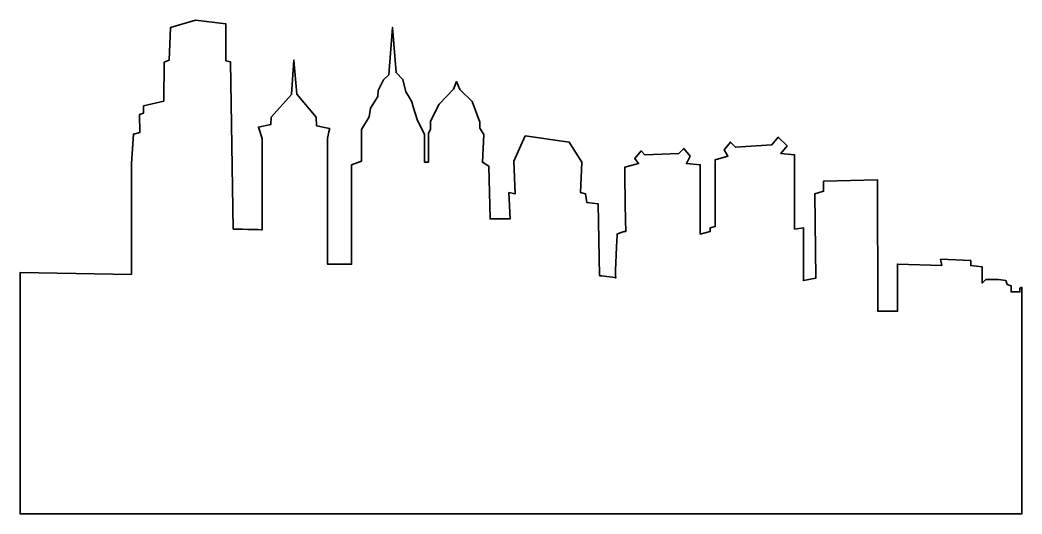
# Model space of a CAD drawing. Header units: inches. Extents: x -17.8 to 28.8, y -18.5 to 4.4.
import ezdxf

# ---------------------------------------------------------------- set-up
doc = ezdxf.new("R2010")
doc.units = ezdxf.units.IN
doc.header["$MEASUREMENT"] = 0
doc.layers.add('Layer 1', color=7, linetype='Continuous')

# ---------------------------------------------------------------- blocks, each defined once
blk = doc.blocks.new('block 2')
at = {"layer": 'Layer 1', "color": 250, "lineweight": 35}
blk.add_open_spline([(28.75, -7.971), (28.75, -7.971), (28.652, -8.02), (28.652, -8.02), (28.652, -8.02), (28.652, -8.195), (28.652, -8.195), (28.652, -8.195), (28.243, -8.195), (28.243, -8.195), (28.243, -8.195), (28.243, -7.903), (28.243, -7.903), (28.243, -7.903), (28.068, -7.844), (28.068, -7.844), (28.068, -7.844), (28.009, -7.669), (28.009, -7.669), (28.009, -7.669), (27.659, -7.611), (27.659, -7.611), (27.659, -7.611), (27.075, -7.611), (27.075, -7.611), (27.075, -7.611), (26.9, -7.786), (26.9, -7.786), (26.9, -7.786), (26.9, -7.026), (26.9, -7.026), (26.9, -7.026), (26.374, -6.968), (26.374, -6.968), (26.374, -6.968), (26.374, -6.734), (26.374, -6.734), (26.374, -6.734), (24.972, -6.676), (24.972, -6.676), (24.972, -6.676), (25.03, -6.968), (25.03, -6.968), (25.03, -6.968), (22.967, -6.904), (22.967, -6.904), (22.967, -6.904), (22.979, -9.086), (22.979, -9.086), (22.979, -9.086), (22.06, -9.082), (22.06, -9.082), (22.06, -9.082), (22.052, -2.994), (22.052, -2.994), (22.052, -2.994), (19.54, -3.052), (19.54, -3.052), (19.54, -3.052), (19.54, -3.52), (19.54, -3.52), (19.54, -3.52), (19.131, -3.637), (19.131, -3.637), (19.131, -3.637), (19.19, -7.552), (19.19, -7.552), (19.19, -7.552), (18.606, -7.669), (18.606, -7.669), (18.606, -7.669), (18.606, -5.215), (18.606, -5.215), (18.606, -5.215), (18.197, -5.273), (18.197, -5.273), (18.197, -5.273), (18.197, -1.825), (18.197, -1.825), (18.197, -1.825), (17.554, -1.766), (17.554, -1.766), (17.554, -1.766), (17.846, -1.416), (17.846, -1.416), (17.846, -1.416), (17.437, -1.007), (17.437, -1.007), (17.437, -1.007), (17.145, -1.357), (17.145, -1.357), (17.145, -1.357), (15.452, -1.474), (15.452, -1.474), (15.452, -1.474), (15.218, -1.24), (15.218, -1.24), (15.218, -1.24), (14.926, -1.591), (14.926, -1.591), (14.926, -1.591), (15.101, -1.883), (15.101, -1.883), (15.101, -1.883), (14.517, -2.059), (14.517, -2.059), (14.517, -2.059), (14.517, -5.156), (14.517, -5.156), (14.517, -5.156), (14.283, -5.215), (14.283, -5.215), (14.283, -5.215), (14.283, -5.39), (14.283, -5.39), (14.283, -5.39), (13.816, -5.507), (13.816, -5.507), (13.816, -5.507), (13.816, -2.292), (13.816, -2.292), (13.816, -2.292), (13.174, -2.234), (13.174, -2.234), (13.174, -2.234), (13.349, -1.883), (13.349, -1.883), (13.349, -1.883), (13.057, -1.533), (13.057, -1.533), (13.057, -1.533), (12.823, -1.766), (12.823, -1.766), (12.823, -1.766), (11.246, -1.825), (11.246, -1.825), (11.246, -1.825), (11.071, -1.649), (11.071, -1.649), (11.071, -1.649), (10.779, -2), (10.779, -2), (10.779, -2), (10.954, -2.234), (10.954, -2.234), (10.954, -2.234), (10.312, -2.409), (10.312, -2.409), (10.312, -2.409), (10.346, -5.213), (10.368, -5.382), (10.332, -5.36), (9.961, -5.507), (9.961, -5.507), (9.961, -5.507), (9.855, -7.399), (9.896, -7.543), (9.809, -7.508), (9.144, -7.435), (9.144, -7.435), (9.144, -7.435), (9.085, -4.104), (9.085, -4.104), (9.085, -4.104), (8.559, -4.046), (8.559, -4.046), (8.559, -4.046), (8.501, -3.637), (8.501, -3.637), (8.501, -3.637), (8.267, -3.578), (8.267, -3.578), (8.267, -3.578), (8.326, -2.175), (8.326, -2.175), (8.326, -2.175), (7.742, -1.24), (7.742, -1.24), (7.742, -1.24), (5.697, -0.948), (5.697, -0.948), (5.697, -0.948), (5.172, -2.117), (5.172, -2.117), (5.172, -2.117), (5.23, -3.637), (5.23, -3.637), (5.23, -3.637), (4.938, -3.578), (4.938, -3.578), (4.938, -3.578), (4.997, -4.805), (4.997, -4.805), (4.997, -4.805), (4.062, -4.805), (4.062, -4.805), (4.062, -4.805), (4.004, -2.351), (4.004, -2.351), (4.004, -2.351), (3.712, -2.175), (3.712, -2.175), (3.712, -2.175), (3.77, -0.89), (3.77, -0.89), (3.77, -0.89), (3.595, -0.598), (3.595, -0.598), (3.595, -0.598), (3.595, -0.305), (3.595, -0.305), (3.595, -0.305), (3.24, 0.652), (3.24, 0.652), (3.24, 0.652), (2.658, 1.198), (2.658, 1.198), (2.658, 1.198), (2.5, 1.568), (2.5, 1.568), (2.5, 1.568), (2.368, 1.214), (2.368, 1.214), (2.368, 1.214), (1.707, 0.529), (1.707, 0.529), (1.707, 0.529), (1.302, -0.264), (1.302, -0.264), (1.302, -0.264), (1.302, -0.634), (1.302, -0.634), (1.302, -0.634), (1.2, -0.831), (1.2, -0.831), (1.2, -0.831), (1.2, -2.175), (1.2, -2.175), (1.2, -2.175), (1.025, -2.175), (1.025, -2.175), (1.025, -2.175), (1.025, -0.89), (1.025, -0.89), (1.025, -0.89), (0.674, -0.188), (0.674, -0.188), (0.674, -0.188), (0.499, 0.396), (0.499, 0.396), (0.499, 0.396), (0.441, 0.63), (0.441, 0.63), (0.441, 0.63), (0.266, 0.922), (0.266, 0.922), (0.266, 0.922), (0.149, 1.097), (0.149, 1.097), (0.149, 1.097), (0.016, 1.674), (0.016, 1.674), (0.016, 1.674), (-0.301, 1.991), (-0.301, 1.991), (-0.301, 1.991), (-0.459, 4.087), (-0.459, 4.087), (-0.459, 4.087), (-0.635, 1.885), (-0.635, 1.885), (-0.635, 1.885), (-0.882, 1.656), (-0.882, 1.656), (-0.882, 1.656), (-1.136, 1.156), (-1.136, 1.156), (-1.136, 1.156), (-1.146, 0.881), (-1.146, 0.881), (-1.146, 0.881), (-1.487, 0.338), (-1.487, 0.338), (-1.487, 0.338), (-1.545, -0.072), (-1.545, -0.072), (-1.545, -0.072), (-1.896, -0.656), (-1.896, -0.656), (-1.896, -0.656), (-1.896, -1.065), (-1.896, -1.065), (-1.896, -1.065), (-1.896, -2.117), (-1.896, -2.117), (-1.896, -2.117), (-2.363, -2.292), (-2.363, -2.292), (-2.363, -2.292), (-2.363, -6.909), (-2.363, -6.909), (-2.363, -6.909), (-3.473, -6.909), (-3.473, -6.909), (-3.473, -6.909), (-3.495, -1.275), (-3.473, -1.065), (-3.452, -0.87), (-3.365, -0.601), (-3.383, -0.599), (-3.383, -0.599), (-3.998, -0.481), (-3.998, -0.481), (-3.998, -0.481), (-4, -0.088), (-4, -0.088), (-4, -0.088), (-4.898, 0.987), (-4.898, 0.987), (-4.898, 0.987), (-5.039, 2.572), (-5.039, 2.572), (-5.039, 2.572), (-5.145, 0.969), (-5.145, 0.969), (-5.145, 0.969), (-6.096, -0.088), (-6.096, -0.088), (-6.096, -0.088), (-6.113, -0.422), (-6.113, -0.422), (-6.113, -0.422), (-6.685, -0.539), (-6.685, -0.539), (-6.685, -0.539), (-6.51, -1.065), (-6.51, -1.065), (-6.51, -1.065), (-6.502, -5.024), (-6.507, -5.304), (-6.505, -5.309), (-7.853, -5.273), (-7.853, -5.273), (-7.853, -5.273), (-7.98, 2.484), (-7.98, 2.484), (-7.98, 2.484), (-8.192, 2.537), (-8.192, 2.537), (-8.192, 2.537), (-8.204, 4.253), (-8.204, 4.253), (-8.204, 4.253), (-9.605, 4.429), (-9.605, 4.429), (-9.605, 4.429), (-10.774, 4.078), (-10.774, 4.078), (-10.774, 4.078), (-10.832, 2.558), (-10.832, 2.558), (-10.832, 2.558), (-11.063, 2.466), (-11.063, 2.466), (-11.063, 2.466), (-11.08, 0.67), (-11.08, 0.67), (-11.08, 0.67), (-12.014, 0.441), (-12.014, 0.441), (-12.014, 0.441), (-12.014, 0.106), (-12.014, 0.106), (-12.014, 0.106), (-12.208, 0.036), (-12.208, 0.036), (-12.208, 0.036), (-12.19, -0.792), (-12.19, -0.792), (-12.19, -0.792), (-12.489, -0.863), (-12.489, -0.863), (-12.489, -0.863), (-12.584, -2.234), (-12.584, -2.234), (-12.584, -2.234), (-12.584, -7.377), (-12.584, -7.377), (-12.584, -7.377), (-17.75, -7.294), (-17.75, -7.294), (-17.75, -7.294), (-17.75, -18.5), (-17.75, -18.5), (-17.75, -18.5), (28.75, -18.5), (28.75, -18.5), (28.75, -18.5), (28.75, -7.971), (28.75, -7.971)], degree=3, knots=[0, 0, 0, 0, 1, 1, 1, 2, 2, 2, 3, 3, 3, 4, 4, 4, 5, 5, 5, 6, 6, 6, 7, 7, 7, 8, 8, 8, 9, 9, 9, 10, 10, 10, 11, 11, 11, 12, 12, 12, 13, 13, 13, 14, 14, 14, 15, 15, 15, 16, 16, 16, 17, 17, 17, 18, 18, 18, 19, 19, 19, 20, 20, 20, 21, 21, 21, 22, 22, 22, 23, 23, 23, 24, 24, 24, 25, 25, 25, 26, 26, 26, 27, 27, 27, 28, 28, 28, 29, 29, 29, 30, 30, 30, 31, 31, 31, 32, 32, 32, 33, 33, 33, 34, 34, 34, 35, 35, 35, 36, 36, 36, 37, 37, 37, 38, 38, 38, 39, 39, 39, 40, 40, 40, 41, 41, 41, 42, 42, 42, 43, 43, 43, 44, 44, 44, 45, 45, 45, 46, 46, 46, 47, 47, 47, 48, 48, 48, 49, 49, 49, 50, 50, 50, 51, 51, 51, 52, 52, 52, 53, 53, 53, 54, 54, 54, 55, 55, 55, 56, 56, 56, 57, 57, 57, 58, 58, 58, 59, 59, 59, 60, 60, 60, 61, 61, 61, 62, 62, 62, 63, 63, 63, 64, 64, 64, 65, 65, 65, 66, 66, 66, 67, 67, 67, 68, 68, 68, 69, 69, 69, 70, 70, 70, 71, 71, 71, 72, 72, 72, 73, 73, 73, 74, 74, 74, 75, 75, 75, 76, 76, 76, 77, 77, 77, 78, 78, 78, 79, 79, 79, 80, 80, 80, 81, 81, 81, 82, 82, 82, 83, 83, 83, 84, 84, 84, 85, 85, 85, 86, 86, 86, 87, 87, 87, 88, 88, 88, 89, 89, 89, 90, 90, 90, 91, 91, 91, 92, 92, 92, 93, 93, 93, 94, 94, 94, 95, 95, 95, 96, 96, 96, 97, 97, 97, 98, 98, 98, 99, 99, 99, 100, 100, 100, 101, 101, 101, 102, 102, 102, 103, 103, 103, 104, 104, 104, 105, 105, 105, 106, 106, 106, 107, 107, 107, 108, 108, 108, 109, 109, 109, 110, 110, 110, 111, 111, 111, 112, 112, 112, 113, 113, 113, 114, 114, 114, 115, 115, 115, 116, 116, 116, 117, 117, 117, 118, 118, 118, 119, 119, 119, 120, 120, 120, 121, 121, 121, 122, 122, 122, 123, 123, 123, 124, 124, 124, 125, 125, 125, 126, 126, 126, 127, 127, 127, 128, 128, 128, 129, 129, 129, 130, 130, 130, 131, 131, 131, 132, 132, 132, 133, 133, 133, 133], dxfattribs=at)

msp = doc.modelspace()

# ---------------------------------------------------------------- block references
at = {"layer": 'Layer 1'}
msp.add_blockref('block 2', (0, 0), dxfattribs=at)

doc.saveas('drawing.dxf')
